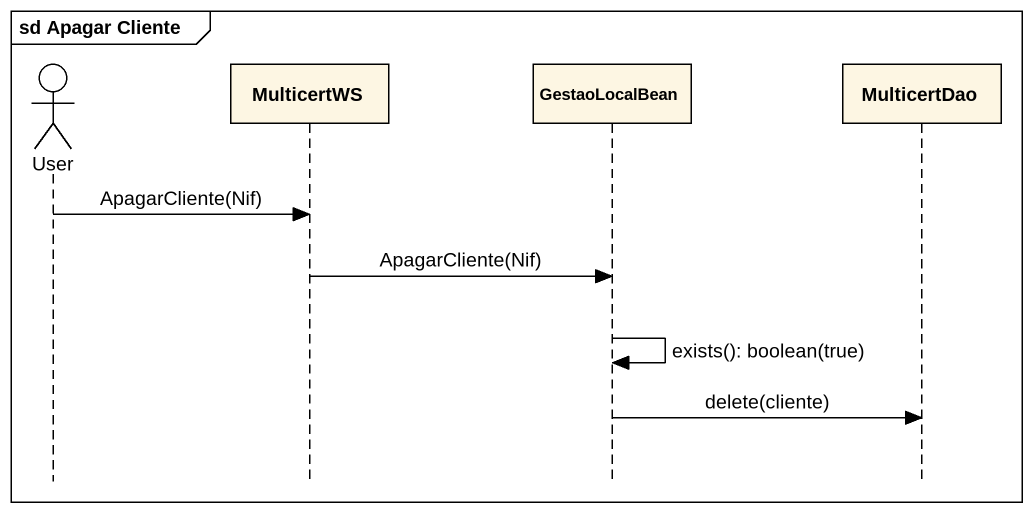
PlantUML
@startuml
mainframe sd Apagar Cliente
hide footbox
actor User
participant MulticertWS
participant GestaoLocalBean
participant MulticertDao

User -> MulticertWS : ApagarCliente(Nif)
MulticertWS -> GestaoLocalBean : ApagarCliente(Nif)
GestaoLocalBean -> GestaoLocalBean : exists(): boolean(true)
GestaoLocalBean -> MulticertDao : delete(cliente)
@enduml
